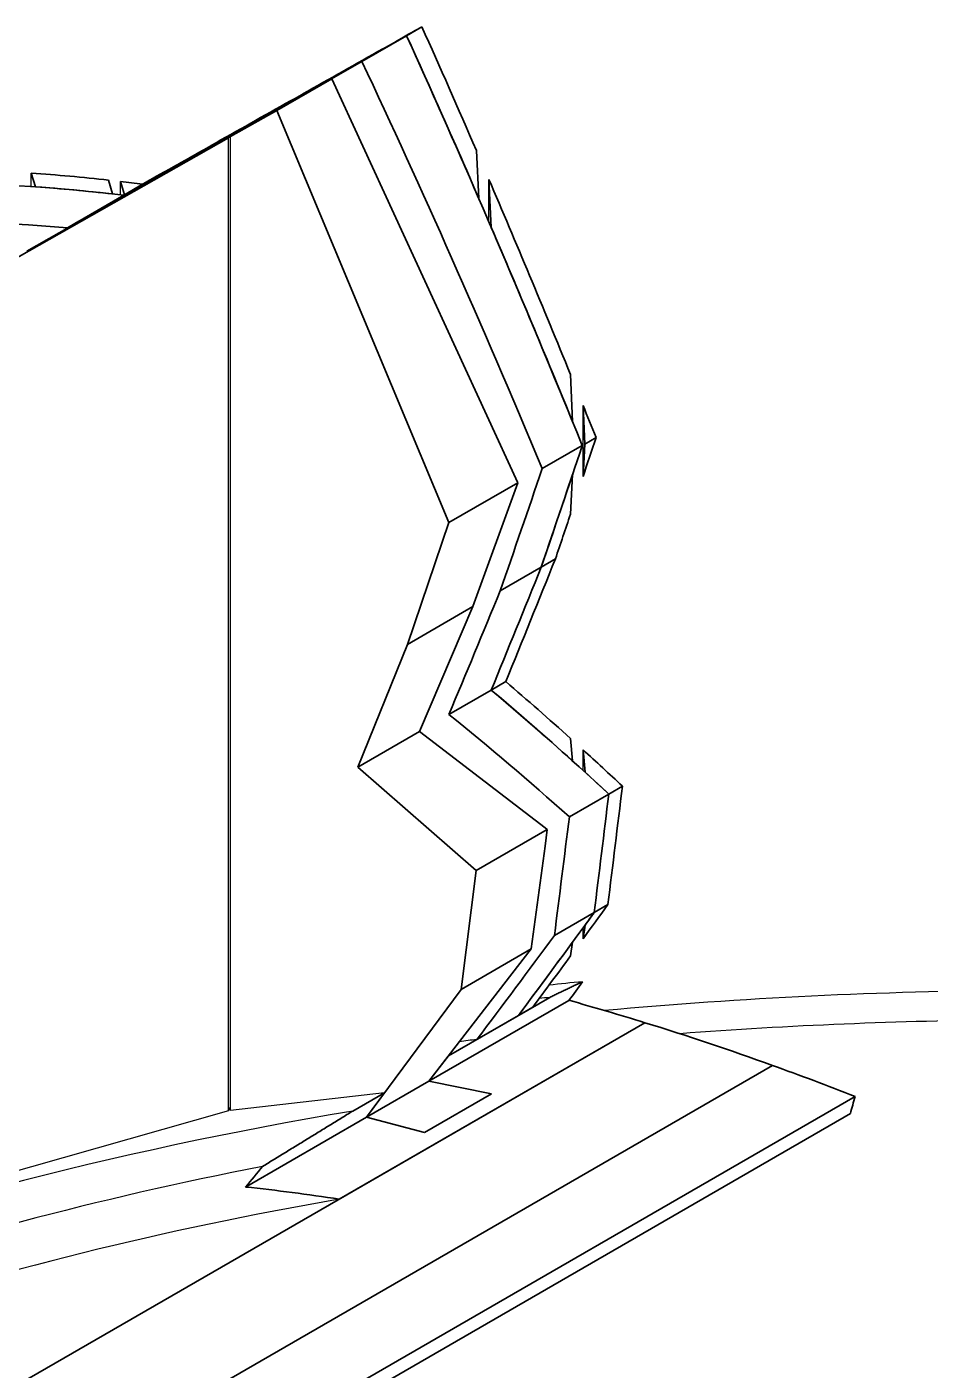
# Model space of a CAD drawing. Header units: millimetres. Extents: x 0 to 100323, y 0 to 59400.
# Drawn here: x 61013 to 65366, y 7606 to 14079 of the extents above; entities that cross this region are included whole.
import ezdxf

# ---------------------------------------------------------------- set-up
doc = ezdxf.new("R2010")
doc.units = ezdxf.units.MM
doc.header["$LTSCALE"] = 100
doc.layers.add('Break Line', color=7, linetype='Continuous', lineweight=35)
doc.layers.add('Visible', color=7, linetype='Continuous', lineweight=25)

msp = doc.modelspace()

# ---------------------------------------------------------------- linework, layer by layer
at = {"layer": 'Break Line'}
for p, q in [((62842.7, 14036.5), (62916.5, 14079.1)), ((62627, 13912), (62842.7, 14036.5)), ((62788.7, 14007.2), (62802.1, 14013.7)), ((62742.5, 13980.2), (62729.1, 13973.7)), ((62482.6, 13828.6), (62131, 13630.8)), ((62217.3, 13675.4), (62482.6, 13828.6)), ((63379, 11882.3), (62482.6, 13828.6)), ((62298.6, 13730.2), (62283.3, 13722.7)), ((62342.3, 13755.9), (62357.6, 13763.5)), ((61994, 13550.1), (62217.3, 13675.4)), ((62217.3, 13675.4), (63046.3, 11690.2)), ((62096.8, 13612.8), (61929.4, 13518.8)), ((62131, 13630.8), (62096.8, 13612.8)), ((60500.1, 12702.6), (61985.3, 13545.1)), ((61985.3, 13545.1), (61927.9, 13516.5)), ((61936.7, 13521.4), (61994, 13550.1)), ((61891.6, 13497.4), (61738.5, 13410.6)), ((61859.5, 13482.6), (61842.3, 13474.1)), ((61927.9, 13516.5), (61891.6, 13497.4)), ((61900.7, 13507), (61917.9, 13515.5)), ((61929.4, 13518.8), (61936.7, 13521.4)), ((63190.7, 13252.2), (63179.1, 13483.4)), ((61743.5, 13412.1), (61012.8, 12998.6)), ((61738.5, 13410.6), (61743.5, 13412.1)), ((61033.9, 13374.6), (61054.8, 13308.2)), ((61425.8, 13274.1), (61406.8, 13340.4)), ((63239.2, 13344), (63250.8, 13112.8)), ((61464.4, 13333.7), (61482.7, 13269.9)), ((61482.7, 13269.9), (61570.5, 13320.6)), ((61208, 13111.3), (61479.4, 13268)), ((61482.7, 13269.9), (61483.4, 13270.3)), ((63642.4, 12177.1), (63632.8, 12403.8)), ((63693.4, 12254.9), (63701.3, 12068.4)), ((63496.3, 11950), (63689.5, 12061.5)), ((63701.3, 12068.4), (63693.4, 11912.1)), ((63701.3, 12068.4), (63755.9, 12099.9)), ((63632.8, 11731.2), (63642.4, 11921.1)), ((63046.3, 11690.2), (63379, 11882.3)), ((63162.8, 11285.9), (63379, 11882.3)), ((63046.3, 11690.2), (62846.4, 11103.2)), ((63294.3, 11361.8), (63492.1, 11476)), ((63492.1, 11476), (63560.1, 11515.2)), ((62846.4, 11103.2), (63162.8, 11285.9)), ((62904.3, 10683.1), (63162.8, 11285.9)), ((62846.4, 11103.2), (62607.3, 10511.6)), ((63046.7, 10765.3), (63250.7, 10883.1)), ((63250.8, 10883.1), (63320.7, 10923.5)), ((63250.8, 10883.2), (63250.8, 10883.1)), ((63250.8, 10883.1), (63250.8, 10883)), ((62607.3, 10511.6), (62904.3, 10683.1)), ((63510.6, 10219.7), (62904.3, 10683.1)), ((63642.4, 10542), (63632.8, 10649.8)), ((63693.4, 10595), (63703, 10487.2)), ((62607.3, 10511.6), (63178.1, 10013)), ((63627.2, 10272.3), (63817.4, 10382.1)), ((63817.4, 10382.1), (63882.9, 10419.9)), ((63178.1, 10013), (63520, 10210.4)), ((63520, 10210.4), (63510.6, 10219.7)), ((63510.6, 10131.1), (63520, 10210.4)), ((63443, 9635.4), (63510.6, 10131.1)), ((63178.1, 10013), (63105.4, 9440.6)), ((63747.1, 9811), (63813.1, 9849.1)), ((63555.3, 9700.3), (63747.1, 9811)), ((63703, 9750.5), (63693.4, 9684.6)), ((63632.8, 9601.8), (63642.4, 9667.7)), ((62949.3, 8997.5), (63443, 9635.4)), ((63105.4, 9440.6), (63443, 9635.4)), ((63105.4, 9440.6), (62648.9, 8824)), ((62949.3, 8997.5), (63625.2, 9387.7)), ((63532.5, 9402), (63044.1, 9120)), ((63382, 9315.1), (63450.9, 9354.9)), ((63991.3, 9280.1), (53132.5, 3010.7)), ((63991.3, 9280.1), (53132.5, 3010.7)), ((62518.2, 8429.6), (63991.3, 9280.1)), ((63181.4, 9199.3), (63382, 9315.1)), ((53054, 2404.5), (64606.1, 9074.2)), ((64606.1, 9074.2), (53054, 2404.5)), ((53054, 2404.5), (64606.1, 9074.2)), ((63044.1, 9120), (62949.3, 8997.5)), ((62736.6, 8942.4), (62583.3, 8854)), ((62648.9, 8824), (62949.3, 8997.5)), ((62648.9, 8824), (62736.6, 8942.4)), ((62929.2, 8751), (63252.4, 8937.6)), ((63252.4, 8937.6), (62929.2, 8751)), ((63252.4, 8937.6), (62949.3, 8997.5)), ((62949.3, 8997.5), (63252.4, 8937.6)), ((53019, 2004.9), (65004, 8924.4)), ((53020.6, 1936.4), (64981.8, 8842.2)), ((62067.1, 8488.1), (62648.9, 8824)), ((62648.9, 8824), (62929.2, 8751)), ((62929.2, 8751), (62648.9, 8824))]:
    msp.add_line(p, q, dxfattribs=at)
for centre, major_axis, ratio, start_param, end_param in [((65939, 15518), (12745.7, 7107.5), 0.015163, 1.801756, 1.812089), ((65939, -41319.8), (8426.2, -61866.9), 0.154584, 2.637591, 2.658749), ((65939, 15518), (12691.9, 7077.5), 0.015163, 1.80878, 1.921374), ((65939, 15518), (12691.9, 7077.5), 0.015163, 1.80878, 1.812079), ((65939, -41319.8), (8390.6, -61605.5), 0.154584, 2.597515, 2.665772), ((65939, -41319.8), (-8390.6, 61605.5), 0.154584, 5.779194, 5.807365), ((65939, 15518), (12745.7, 7107.5), 0.015163, 1.816917, 1.848408), ((65939, 15518), (12691.9, 7077.5), 0.015163, 1.816927, 1.848398), ((65939, 15518), (12538, 6991.7), 0.015163, 1.829663, 1.949245), ((65939, -41319.8), (-8288.9, 60858.8), 0.154584, 5.756999, 5.828249), ((65939, 15518), (12691.9, 7077.5), 0.015163, 1.853246, 1.884717), ((65939, 15518), (12745.7, 7107.5), 0.015163, 1.853236, 1.884727), ((65939, 15518), (12691.9, 7077.5), 0.015163, 1.889565, 1.921036), ((65939, 15518), (12745.7, 7107.5), 0.015163, 1.889555, 1.912167), ((65939, -2337.8), (9156.7, -14677.4), 0.598824, 2.694754, 2.847158), ((65939, -2337.8), (9195.5, -14739.7), 0.598824, 2.699254, 2.730745), ((65939, -41319.8), (8426.2, -61866.9), 0.154584, 2.601272, 2.632763), ((65939, -2337.8), (-9156.7, 14677.4), 0.598824, 5.840857, 5.872328), ((65939, -2337.8), (9195.5, -14739.7), 0.598824, 2.685547, 2.694426), ((65939, -2337.8), (-9045.7, 14499.5), 0.598824, 5.864218, 6.036482), ((65939, -41319.8), (-8390.6, 61605.5), 0.154584, 5.742875, 5.774345), ((65939, -41319.8), (8426.2, -61866.9), 0.154584, 2.591461, 2.596444), ((65939, 56763.3), (9923.2, 58247.4), 0.135861, 3.845183, 3.861004), ((65939, 56763.3), (9965.3, 58494.6), 0.135861, 3.862075, 3.867058), ((65939, 56763.3), (-9802.9, -57541.4), 0.135861, 0.685064, 0.70152), ((65939, 56763.3), (-9923.2, -58247.4), 0.135861, 0.703591, 0.715644), ((65939, 56763.3), (9965.3, 58494.6), 0.135861, 3.851445, 3.857247), ((65939, 48173.3), (10153.7, 47938.4), 0.158862, 3.855443, 3.874864), ((65939, 48173.3), (-10153.7, -47938.4), 0.158862, 0.713854, 0.733271), ((65939, 48173.3), (10196.8, 48141.8), 0.158862, 3.861972, 3.881125), ((65939, 48173.3), (-10030.6, -47357.3), 0.158862, 0.694498, 0.714744), ((65939, -14896.9), (8190.2, -27662.7), 0.350514, 2.608143, 2.653618), ((65939, -14896.9), (-8190.2, 27662.7), 0.350514, 5.763736, 5.795207), ((65939, -14896.9), (8224.9, -27780.1), 0.350514, 2.622134, 2.647089), ((65939, -14896.9), (-8090.9, 27327.4), 0.350514, 5.767232, 5.814563), ((65939, -14896.9), (8224.9, -27780.1), 0.350514, 2.602218, 2.617306), ((65939, -14896.9), (-8190.2, 27662.7), 0.350514, 5.749736, 5.758888), ((65939, 145026.7), (9270.4, 168893.8), 0.051329, 3.786923, 3.792545), ((65939, 145026.7), (-9270.4, -168893.8), 0.051329, 0.64533, 0.650952), ((65939, 145026.7), (9309.7, 169610.4), 0.051329, 3.792918, 3.79847), ((65939, 145026.7), (-9158, -166846.7), 0.051329, 0.627618, 0.633456), ((65939, 25253.8), (11525.2, 23026.8), 0.236412, 4.094002, 4.103537), ((65939, 25253.8), (11476.5, 22929.5), 0.236412, 4.068261, 4.097542), ((65939, 25253.8), (-11476.5, -22929.5), 0.236412, 0.952419, 0.955949), ((65939, 25253.8), (-11337.4, -22651.6), 0.236412, 0.907772, 0.938237), ((65939, 25253.8), (-11476.5, -22929.5), 0.236412, 0.926668, 0.947571), ((65939, 25253.8), (11525.2, 23026.8), 0.236412, 4.074642, 4.089174), ((65939, 25253.8), (-11713, -23402), 0.236412, 0.949936, 0.955089), ((65939, -5025.4), (-9725.3, 13504.6), 0.633629, 5.584896, 5.61355), ((65939, -5025.4), (9725.3, -13504.6), 0.633629, 2.395453, 2.443304), ((65939, -5025.4), (-9725.3, 13504.6), 0.633629, 5.537045, 5.584896), ((65939, -5025.4), (-9725.3, 13504.6), 0.633629, 5.506214, 5.537045), ((65939, 56176.5), (-10003.1, -67249.2), 0.122388, 0.808341, 0.81006), ((65939, 25253.8), (-10704.4, -21387), 0.236412, 0.79632, 0.803641), ((65939, -5025.4), (-8887.9, 12341.8), 0.633629, 5.727107, 5.767165)]:
    msp.add_ellipse(centre, major_axis=major_axis, ratio=ratio, start_param=start_param, end_param=end_param, dxfattribs=at)
for points, weights in [([(63690.9, 9477.7), (63611.3, 9439.7), (63532.5, 9402)], [1, 1.00004764154, 1]), ([(62583.3, 8854), (62363.7, 8718.9), (62149.1, 8587.5)], [1, 1.00029354547, 1])]:
    msp.add_rational_spline(points, weights, degree=2, dxfattribs=at)
at = {"layer": 'Visible'}
for p, q in [((62788.7, 14006.1), (62788.7, 14007.2)), ((62342.3, 13754.8), (62342.3, 13755.9)), ((61985.3, 8855.5), (61985.3, 13545.1)), ((61994, 8857.2), (61994, 13550.1)), ((61900.7, 13505.8), (61900.7, 13507)), ((61929.4, 13517.3), (61929.4, 13518.8)), ((61936.7, 13520.9), (61936.7, 13521.4)), ((61738.5, 13409.3), (61738.5, 13410.6)), ((61033.9, 13309.6), (61033.9, 13374.6)), ((63239.2, 13139.6), (63239.2, 13344)), ((61464.4, 13269.8), (61464.4, 13333.7)), ((63693.4, 11912.1), (63693.4, 12254.9)), ((63693.4, 10495.9), (63693.4, 10595)), ((63693.4, 9684.6), (63693.4, 9737.4)), ((62736.6, 8942.4), (61994, 8857.2)), ((61994, 8857.2), (61985.3, 8872.1)), ((61985.3, 8855.5), (59328.6, 8099.2))]:
    msp.add_line(p, q, dxfattribs=at)
for centre, major_axis, start_param, end_param in [((65939, 2112.3), (-12953.8, 0), 4.886819, 4.899523), ((65939, 2137.4), (-12810.6, 0), 4.901368, 4.905418), ((65939, 2137.4), (12538.5, 0), 1.792543, 1.799467), ((65939, 2137.4), (-12107.7, 0), 4.993222, 5.29121), ((65939, 2112.3), (-11838.5, 0), 5.038268, 5.46115), ((65939, 1886.2), (-11838.5, 0), 5.00553, 5.450378)]:
    msp.add_ellipse(centre, major_axis=major_axis, ratio=0.57735, start_param=start_param, end_param=end_param, dxfattribs=at)
for points in [[(65796.5, 9434.9), (65127.2, 9430.9), (64458.5, 9398.7), (63797.3, 9338.5)], [(65746.9, 9293), (65216.3, 9288.7), (64686.1, 9266.6), (64160, 9226.7)]]:
    msp.add_open_spline(points, degree=3, dxfattribs=at)

doc.saveas('drawing.dxf')
